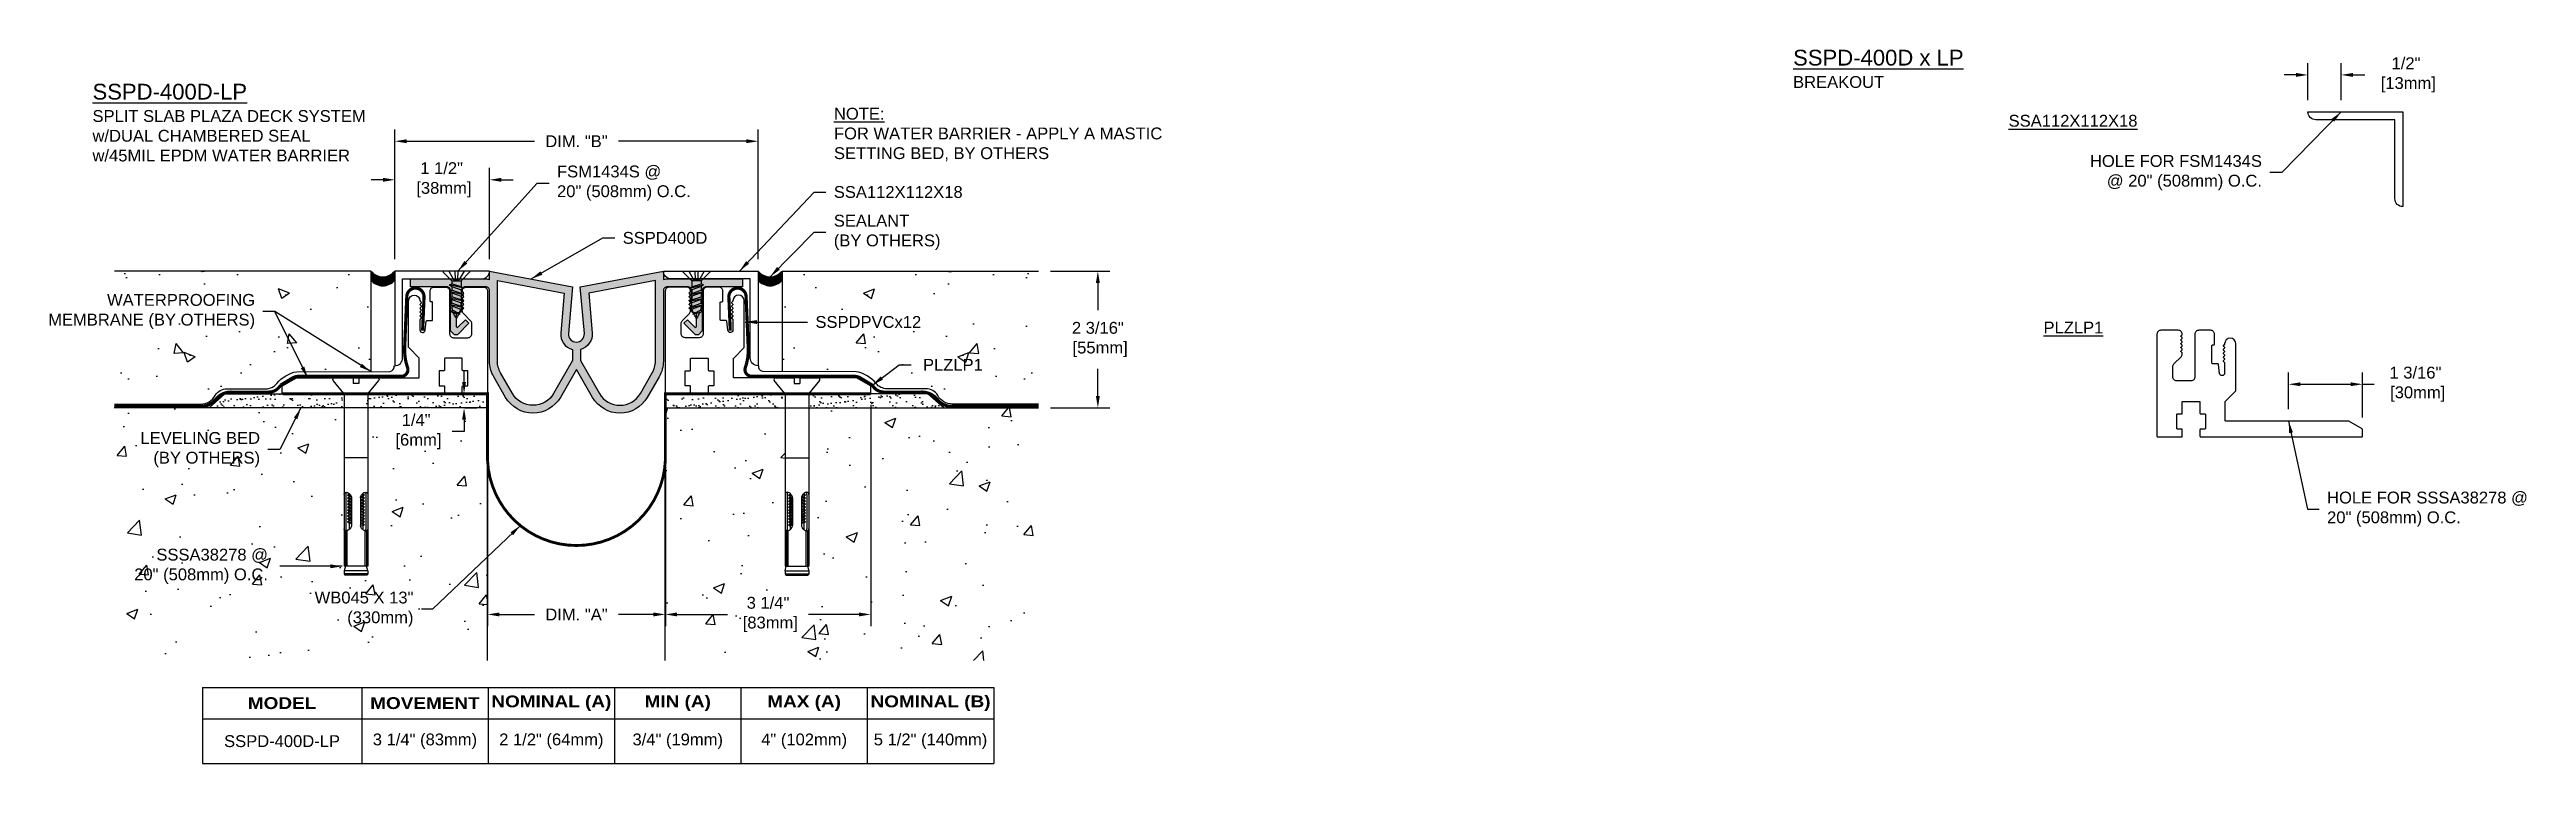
# Model space of a CAD drawing. Header units: inches. Extents: x 0.2 to 39.4, y 0 to 11.3.
import ezdxf

# ---------------------------------------------------------------- set-up
doc = ezdxf.new("R2010")
doc.units = ezdxf.units.IN
doc.header["$MEASUREMENT"] = 0
for name, color, linetype in [('Anchors', 4, 'Continuous'), ('Conditions', 1, 'Continuous'), ('Dimensions', 3, 'Continuous'), ('Fillers', 2, 'Continuous'), ('Metals', 7, 'Continuous'), ('Seal', 5, 'Continuous'), ('TABLE', 1, 'Continuous'), ('Text', 2, 'Continuous')]:
    doc.layers.add(name, color=color, linetype=linetype)
doc.styles.add('ARIAL', font='arial.ttf')
doc.styles.add('Arial Bold', font='')
doc.styles.get('Arial Bold').set_extended_font_data('Arial Black')
doc.dimstyles.new('Arial', dxfattribs={"dimtxt": 0.1875, "dimasz": 0.1875, "dimexe": 0.1875, "dimexo": 0.1875, "dimgap": 0.1875, "dimtad": 0, "dimtih": 1, "dimtoh": 1, "dimdec": 4, "dimzin": 0, "dimdsep": 46, "dimlunit": 4, "dimtxsty": 'ARIAL', "dimcen": 0.1875, "dimadec": 0, "dimazin": 0, "dimtfac": 1, "dimtdec": 4, "dimtofl": 0, "dimtmove": 0, "dimatfit": 3, "dimfxl": 0, "dimfrac": 2, "dimtolj": 1, "dimtzin": 0, "dimarcsym": 0})
pattern_1 = [(37.5, (-24.57916, 1.58888), (-0.00629934, 0.1926824), [0, -0.152, 0, -0.17, 0, -0.1625]), (7.5, (-24.57916, 1.58888), (0.1769777, 0.2822146), [0, -0.082, 0, -0.137, 0, -0.0525]), (327.5, (-24.70216, 1.58888), (0.3114142, 0.0005659), [0, -0.05, 0, -0.18, 0, -0.235]), (317.5, (-24.70216, 1.58888), (0.3006127, 0.0877676), [0, -0.025, 0, -0.118, 0, -0.135])]
pattern_2 = [(50, (-24.5792, 1.5889), (1.79315, -0.15688), [0.1875, -2.0625]), (355, (-24.5792, 1.5889), (-0.34688, 1.88048), [0.15, -1.65]), (100.4514, (-24.4297, 1.5758), (1.44627, 1.7236), [0.15935, -1.752855]), (46.184, (-24.5792, 2.0889), (2.6681, -0.4138), [0.28125, -3.09375]), (96.6356, (-24.3568, 2.0544), (2.33666, 2.4353), [0.23903, -2.62928]), (351.184, (-24.5792, 2.089), (2.33665, 2.4353), [0.225, -2.475]), (21, (-24.3292, 1.9639), (1.49227, -1.006547), [0.1875, -2.0625]), (326, (-24.3292, 1.9639), (0.60829, 1.812875), [0.15, -1.65]), (71.4514, (-24.2048, 1.88), (2.10056, 0.806326), [0.15935, -1.752855]), (37.5, (-24.57916, 1.5889), (0.0304, 0.832235), [0, -1.63, 0, -1.675, 0, -1.65625]), (7.5, (-24.5792, 1.5889), (0.657674, 0.98603), [0, -0.955, 0, -1.5925, 0, -0.63125]), (327.5, (-25.13666, 1.5889), (1.334556, -0.056387), [0, -0.625, 0, -1.95, 0, -2.5875]), (317.5, (-25.3867, 1.5889), (1.457965, 0.250262), [0, -0.8125, 0, -1.295, 0, -1.8375])]

# ---------------------------------------------------------------- blocks, each defined once
blk = doc.blocks.new('PLZLP1')
blk.add_lwpolyline([(1.247, 0.73, 0.198912), (1.25, 0.737), (1.25, 1.473, 1), (1.07, 1.473, -0.198912), (1.067, 1.466), (1.051, 1.45, 0.414214), (1.051, 1.436), (1.067, 1.42, -0.198912), (1.07, 1.413, -0.198912), (1.067, 1.406), (1.051, 1.39, 0.414214), (1.051, 1.376), (1.067, 1.36, -0.198912), (1.07, 1.353, -0.198912), (1.067, 1.346), (1.051, 1.33, 0.414214), (1.051, 1.316), (1.067, 1.3, -0.198912), (1.07, 1.293, -0.198912), (1.067, 1.286), (1.051, 1.27, 0.414214), (1.051, 1.256), (1.067, 1.24, -0.198912), (1.07, 1.233, -0.198912), (1.067, 1.226), (1.051, 1.21, 0.414214), (1.051, 1.196), (1.067, 1.18, -0.198912), (1.07, 1.173), (1.07, 1.01, -0.93609), (0.99, 1.005), (0.971, 1.149, 0.376062), (0.961, 1.158), (0.88, 1.158, -0.414214), (0.87, 1.168), (0.87, 1.448, -0.414214), (0.88, 1.458), (0.9, 1.458, 0.414214), (0.91, 1.468), (0.91, 1.626, 0.414214), (0.847, 1.688), (0.662, 1.688, 0.414214), (0.6, 1.626), (0.6, 0.951, -0.414214), (0.537, 0.888), (0.312, 0.888, -0.414214), (0.25, 0.951), (0.25, 1.112, -0.198912), (0.268, 1.156), (0.382, 1.27, 0.198912), (0.4, 1.314), (0.4, 1.326, 0.198912), (0.397, 1.333), (0.381, 1.348, -0.414214), (0.381, 1.363), (0.397, 1.378, 0.198912), (0.4, 1.386, 0.198912), (0.397, 1.393), (0.381, 1.408, -0.414214), (0.381, 1.423), (0.397, 1.438, 0.198912), (0.4, 1.446, 0.198912), (0.397, 1.453), (0.381, 1.468, -0.414214), (0.381, 1.483), (0.397, 1.498, 0.198912), (0.4, 1.506, 0.198912), (0.397, 1.513), (0.381, 1.528, -0.414214), (0.381, 1.543), (0.397, 1.558, 0.198912), (0.4, 1.566, 0.198912), (0.397, 1.573), (0.381, 1.588, -0.414214), (0.381, 1.603), (0.397, 1.618, 0.198912), (0.4, 1.626, 0.414214), (0.337, 1.688), (0.062, 1.688, 0.414214), (0, 1.626), (0, 0.01, 0.414214), (0.01, 0), (0.39, 0, 0.414214), (0.4, 0.01), (0.4, 0.115, 0.414214), (0.39, 0.125), (0.322, 0.125, -0.414214), (0.312, 0.135), (0.312, 0.355, -0.414214), (0.322, 0.365), (0.39, 0.365, 0.414214), (0.4, 0.375), (0.4, 0.553, -0.414214), (0.41, 0.563), (0.67, 0.563, -0.414214), (0.68, 0.553), (0.68, 0.375, 0.414214), (0.69, 0.365), (0.757, 0.365, -0.414214), (0.767, 0.355), (0.767, 0.135, -0.414214), (0.757, 0.125), (0.69, 0.125, 0.414214), (0.68, 0.115), (0.68, 0.01, 0.414214), (0.69, 0), (3.24, 0, 0.414214), (3.25, 0.01), (3.25, 0.119, 0.267949), (3.245, 0.128), (3.036, 0.249, 0.131652), (3.031, 0.25), (1.09, 0.25, -0.414214), (1.08, 0.26), (1.08, 0.558, -0.198912), (1.083, 0.565)], format="xyb", close=True)
blk = doc.blocks.new('SSSA38278')
for p, q in [((-0.341, 0), (-0.045, 0)), ((-0.045, 0), (-0.045, -0.09)), ((0.045, 0), (0.341, 0)), ((0.045, 0), (0.045, -0.09)), ((-0.191, -0.246), (-0.36, -0.039)), ((-0.187, -0.256), (-0.187, -2.982)), ((-0.045, -0.09), (0.045, -0.09)), ((0.188, -0.256), (0.188, -2.982)), ((0.191, -0.246), (0.36, -0.039)), ((-0.187, -1.262), (0.188, -1.262)), ((-0.157, -1.843), (-0.157, -2.387)), ((-0.135, -1.857), (-0.108, -1.84)), ((-0.135, -1.857), (-0.089, -1.849)), ((-0.135, -1.857), (-0.108, -1.873)), ((-0.135, -1.904), (-0.108, -1.887)), ((-0.135, -1.904), (-0.071, -1.893)), ((-0.135, -1.904), (-0.108, -1.92)), ((-0.135, -1.951), (-0.108, -1.934)), ((-0.135, -1.951), (-0.07, -1.94)), ((-0.135, -1.951), (-0.108, -1.967)), ((-0.108, -1.83), (-0.108, -1.84)), ((-0.108, -1.84), (-0.098, -1.838)), ((-0.078, -1.867), (-0.108, -1.873)), ((-0.108, -1.873), (-0.108, -1.887)), ((-0.108, -1.887), (-0.073, -1.88)), ((-0.07, -1.912), (-0.108, -1.92)), ((-0.108, -1.92), (-0.108, -1.934)), ((-0.108, -1.934), (-0.07, -1.926)), ((-0.07, -1.959), (-0.108, -1.967)), ((-0.07, -1.896), (-0.07, -2.334)), ((0.071, -1.895), (0.108, -1.887)), ((0.071, -1.896), (0.071, -2.334)), ((0.071, -1.915), (0.135, -1.904)), ((0.071, -1.915), (0.135, -1.904)), ((0.108, -1.92), (0.071, -1.928)), ((0.071, -1.942), (0.108, -1.934)), ((0.071, -1.962), (0.135, -1.951)), ((0.108, -1.873), (0.072, -1.881)), ((0.078, -1.867), (0.135, -1.857)), ((0.093, -1.844), (0.108, -1.84)), ((0.108, -1.83), (0.108, -1.84)), ((0.135, -1.857), (0.108, -1.84)), ((0.135, -1.857), (0.108, -1.873)), ((0.108, -1.873), (0.108, -1.887)), ((0.135, -1.904), (0.108, -1.887)), ((0.135, -1.904), (0.108, -1.92)), ((0.108, -1.92), (0.108, -1.934)), ((0.135, -1.951), (0.108, -1.934)), ((0.135, -1.951), (0.108, -1.967)), ((0.158, -1.843), (0.158, -2.387)), ((-0.135, -1.998), (-0.108, -1.981)), ((-0.135, -1.998), (-0.07, -1.986)), ((-0.135, -1.998), (-0.108, -2.014)), ((-0.135, -2.044), (-0.108, -2.028)), ((-0.135, -2.044), (-0.07, -2.033)), ((-0.135, -2.044), (-0.108, -2.061)), ((-0.135, -2.091), (-0.108, -2.075)), ((-0.135, -2.091), (-0.07, -2.08)), ((-0.135, -2.091), (-0.108, -2.108)), ((-0.135, -2.138), (-0.108, -2.122)), ((-0.135, -2.138), (-0.07, -2.127)), ((-0.135, -2.138), (-0.108, -2.155)), ((-0.135, -2.185), (-0.108, -2.169)), ((-0.135, -2.185), (-0.07, -2.174)), ((-0.135, -2.185), (-0.108, -2.202)), ((-0.135, -2.232), (-0.108, -2.215)), ((-0.135, -2.232), (-0.07, -2.221)), ((-0.135, -2.232), (-0.108, -2.248)), ((-0.135, -2.279), (-0.108, -2.262)), ((-0.135, -2.279), (-0.07, -2.268)), ((-0.135, -2.279), (-0.108, -2.295)), ((-0.135, -2.326), (-0.108, -2.309)), ((-0.135, -2.326), (-0.07, -2.315)), ((-0.135, -2.326), (-0.108, -2.342)), ((-0.108, -1.967), (-0.108, -1.981)), ((-0.108, -1.981), (-0.07, -1.973)), ((-0.07, -2.006), (-0.108, -2.014)), ((-0.108, -2.014), (-0.108, -2.028)), ((-0.108, -2.028), (-0.07, -2.02)), ((-0.07, -2.053), (-0.108, -2.061)), ((-0.108, -2.061), (-0.108, -2.075)), ((-0.108, -2.075), (-0.07, -2.067)), ((-0.07, -2.1), (-0.108, -2.108)), ((-0.108, -2.108), (-0.108, -2.122)), ((-0.108, -2.122), (-0.07, -2.114)), ((-0.07, -2.147), (-0.108, -2.155)), ((-0.108, -2.155), (-0.108, -2.169)), ((-0.108, -2.169), (-0.07, -2.16)), ((-0.07, -2.193), (-0.108, -2.202)), ((-0.108, -2.202), (-0.108, -2.215)), ((-0.108, -2.215), (-0.07, -2.207)), ((-0.07, -2.24), (-0.108, -2.248)), ((-0.108, -2.248), (-0.108, -2.262)), ((-0.108, -2.262), (-0.07, -2.254)), ((-0.07, -2.287), (-0.108, -2.295)), ((-0.108, -2.295), (-0.108, -2.309)), ((-0.108, -2.309), (-0.07, -2.301)), ((-0.07, -2.334), (-0.108, -2.342)), ((-0.108, -2.342), (-0.108, -2.401)), ((0.108, -1.967), (0.071, -1.975)), ((0.071, -1.989), (0.108, -1.981)), ((0.071, -2.009), (0.135, -1.998)), ((0.108, -2.014), (0.071, -2.022)), ((0.071, -2.036), (0.108, -2.028)), ((0.071, -2.056), (0.135, -2.044)), ((0.108, -2.061), (0.071, -2.069)), ((0.071, -2.083), (0.108, -2.075)), ((0.071, -2.103), (0.135, -2.091)), ((0.108, -2.108), (0.071, -2.116)), ((0.071, -2.13), (0.108, -2.122)), ((0.071, -2.149), (0.135, -2.138)), ((0.108, -2.155), (0.071, -2.163)), ((0.071, -2.177), (0.108, -2.169)), ((0.071, -2.196), (0.135, -2.185)), ((0.108, -2.202), (0.071, -2.21)), ((0.071, -2.224), (0.108, -2.215)), ((0.071, -2.243), (0.135, -2.232)), ((0.108, -2.248), (0.071, -2.257)), ((0.071, -2.27), (0.108, -2.262)), ((0.071, -2.29), (0.135, -2.279)), ((0.108, -2.295), (0.071, -2.303)), ((0.108, -1.967), (0.108, -1.981)), ((0.135, -1.998), (0.108, -1.981)), ((0.135, -1.998), (0.108, -2.014)), ((0.108, -2.014), (0.108, -2.028)), ((0.135, -2.044), (0.108, -2.028)), ((0.135, -2.044), (0.108, -2.061)), ((0.108, -2.061), (0.108, -2.075)), ((0.135, -2.091), (0.108, -2.075)), ((0.135, -2.091), (0.108, -2.108)), ((0.108, -2.108), (0.108, -2.122)), ((0.135, -2.138), (0.108, -2.122)), ((0.135, -2.138), (0.108, -2.155)), ((0.108, -2.155), (0.108, -2.169)), ((0.135, -2.185), (0.108, -2.169)), ((0.135, -2.185), (0.108, -2.202)), ((0.108, -2.202), (0.108, -2.215)), ((0.135, -2.232), (0.108, -2.215)), ((0.135, -2.232), (0.108, -2.248)), ((0.108, -2.248), (0.108, -2.262)), ((0.135, -2.279), (0.108, -2.262)), ((0.135, -2.279), (0.108, -2.295)), ((0.108, -2.295), (0.108, -2.401)), ((-0.166, -2.42), (-0.166, -2.982)), ((-0.143, -2.42), (-0.143, -2.982)), ((0.143, -2.42), (0.143, -2.982)), ((0.166, -2.42), (0.166, -2.982)), ((-0.187, -3.053), (-0.168, -2.982)), ((-0.187, -2.982), (0.188, -2.982)), ((-0.187, -3.053), (0.188, -3.053)), ((-0.187, -3.053), (-0.187, -3.099)), ((-0.187, -3.099), (0.188, -3.099)), ((-0.187, -3.099), (-0.174, -3.123)), ((-0.174, -3.123), (0.174, -3.123)), ((0.168, -2.982), (0.188, -3.053)), ((0.188, -3.099), (0.174, -3.123)), ((0.188, -3.053), (0.188, -3.099))]:
    blk.add_line(p, q)
for centre, radius, start, end in [((-0.341, -0.024), 0.0239, 90, 219.032), ((-0.202, -0.256), 0.015, 0, 39.1666), ((0.203, -0.256), 0.015, 140.8334, 180), ((0.341, -0.024), 0.0239, 320.968, 90), ((-0.159, -1.839), 0.0276, 135, 168.9394), ((-0.135, -1.843), 0.0524, 168.9394, 180), ((-0.159, -1.839), 0.0276, 101.0606, 135), ((-0.155, -1.863), 0.0524, 76.6123, 101.0606), ((-0.129, -1.839), 0.0276, 135, 168.9394), ((-0.105, -1.843), 0.0524, 168.9394, 180), ((-0.129, -1.839), 0.0276, 110.9085, 135), ((-0.161, -1.888), 0.0783, 59.3028, 76.6123), ((-0.179, -1.919), 0.114, 45, 59.3028), ((-0.179, -1.919), 0.114, 30.6972, 45), ((-0.148, -1.901), 0.0783, 13.3877, 30.6972), ((-0.123, -1.895), 0.0524, 358.2993, 13.3877), ((0.123, -1.895), 0.0524, 166.6123, 181.7007), ((0.148, -1.901), 0.0783, 149.3028, 166.6123), ((0.179, -1.919), 0.114, 135, 149.3028), ((0.179, -1.919), 0.114, 120.6972, 135), ((0.161, -1.888), 0.0783, 103.3877, 120.6972), ((0.129, -1.839), 0.0276, 45, 69.0915), ((0.155, -1.863), 0.0524, 78.9394, 103.3877), ((0.129, -1.839), 0.0276, 11.0606, 45), ((0.105, -1.843), 0.0524, 360, 11.0606), ((0.159, -1.839), 0.0276, 45, 78.9394), ((0.159, -1.839), 0.0276, 11.0606, 45), ((0.135, -1.843), 0.0524, 0, 11.0606), ((-0.148, -2.329), 0.0783, 329.3028, 346.6123), ((-0.123, -2.335), 0.0524, 346.6123, 1.7007), ((0.123, -2.335), 0.0524, 178.2993, 193.3877), ((0.148, -2.329), 0.0783, 193.3877, 210.6972), ((-0.135, -2.387), 0.0524, 180, 191.0606), ((-0.159, -2.392), 0.0276, 191.0606, 225), ((-0.159, -2.392), 0.0276, 225, 258.9394), ((-0.155, -2.367), 0.0524, 258.9394, 283.3877), ((-0.105, -2.387), 0.0524, 180, 191.0606), ((-0.129, -2.392), 0.0276, 191.0606, 225), ((-0.129, -2.392), 0.0276, 225, 249.0915), ((-0.161, -2.342), 0.0783, 283.3877, 300.6972), ((-0.179, -2.311), 0.114, 300.6972, 315), ((-0.179, -2.311), 0.114, 315, 329.3028), ((0.179, -2.311), 0.114, 210.6972, 225), ((0.179, -2.311), 0.114, 225, 239.3028), ((0.161, -2.342), 0.0783, 239.3028, 256.6123), ((0.129, -2.392), 0.0276, 290.9085, 315), ((0.155, -2.367), 0.0524, 256.6123, 281.0606), ((0.129, -2.392), 0.0276, 315, 348.9394), ((0.105, -2.387), 0.0524, 348.9394, 0), ((0.159, -2.392), 0.0276, 281.0606, 315), ((0.159, -2.392), 0.0276, 315, 348.9394), ((0.135, -2.387), 0.0524, 348.9394, 360)]:
    blk.add_arc(centre, radius, start, end)
blk = doc.blocks.new('SSPD400D')
h = blk.add_hatch(color=256)
h.paths.add_polyline_path([(0.125, 0.136), (0.06, 0.875), (1.375, 1.125), (1.375, 0.989, -0.085164), (1.437, 1), (2.625, 1), (2.625, 0.875), (2.054, 0.875, 0.414214), (1.991, 0.813), (1.991, 0.177), (1.929, 0.115), (1.884, 0.115), (1.701, 0.298), (1.758, 0.354), (1.875, 0.237, 0.668179), (1.901, 0.248), (1.901, 0.426, 0.421261), (1.861, 0.465, -0.421261), (1.821, 0.504), (1.821, 0.813, 0.414214), (1.759, 0.875), (1.437, 0.875, 0.414214), (1.375, 0.813), (1.375, -0.3, -0.131652), (1.308, -0.55), (1.121, -0.875, -0.577538), (0.254, -0.875), (0, -0.434), (-0.254, -0.875, -0.577538), (-1.121, -0.875), (-1.308, -0.55, -0.131652), (-1.375, -0.3), (-1.375, 0.813, 0.414214), (-1.438, 0.875), (-1.759, 0.875, 0.414214), (-1.821, 0.813), (-1.821, 0.504, -0.421261), (-1.861, 0.465, 0.421261), (-1.901, 0.426), (-1.901, 0.248, 0.668179), (-1.875, 0.237), (-1.758, 0.354), (-1.701, 0.298), (-1.884, 0.115), (-1.929, 0.115), (-1.991, 0.177), (-1.991, 0.813, 0.414214), (-2.054, 0.875), (-2.625, 0.875), (-2.625, 1), (-1.438, 1, -0.085164), (-1.375, 0.989), (-1.375, 1.125), (-0.06, 0.875), (-0.125, 0.136, 0.439955), (0, 0, 0.439955)])
h.paths.add_polyline_path([(-0.249, 0.147, 0.366501), (-0.063, -0.117), (-0.063, -0.292), (-0.363, -0.813, -0.57735), (-1.012, -0.813), (-1.2, -0.488, -0.131653), (-1.25, -0.3), (-1.25, 0.974), (-0.194, 0.773)], flags=16)
h.paths.add_polyline_path([(0.194, 0.773), (1.25, 0.974), (1.25, -0.3, -0.131653), (1.2, -0.488), (1.012, -0.813, -0.57735), (0.363, -0.813), (0.062, -0.292), (0.062, -0.117, 0.366501), (0.249, 0.147)], flags=16)
for points in [[(1.437, 1), (2.625, 1), (2.625, 0.875), (2.054, 0.875, 0.414214), (1.991, 0.813), (1.991, 0.177), (1.929, 0.115), (1.884, 0.115), (1.701, 0.298), (1.758, 0.354), (1.875, 0.237, 0.668179), (1.901, 0.248), (1.901, 0.426, 0.421261), (1.861, 0.465, -0.421261), (1.821, 0.504), (1.821, 0.813, 0.414214), (1.759, 0.875), (1.437, 0.875, 0.414214), (1.375, 0.813), (1.375, -0.3, -0.131652), (1.308, -0.55), (1.121, -0.875, -0.577538), (0.254, -0.875), (0, -0.434), (-0.254, -0.875, -0.577538), (-1.121, -0.875), (-1.308, -0.55, -0.131652), (-1.375, -0.3), (-1.375, 0.813, 0.414214), (-1.438, 0.875), (-1.759, 0.875, 0.414214), (-1.821, 0.813), (-1.821, 0.504, -0.421261), (-1.861, 0.465, 0.421261), (-1.901, 0.426), (-1.901, 0.248, 0.668179), (-1.875, 0.237), (-1.758, 0.354), (-1.701, 0.298), (-1.884, 0.115), (-1.929, 0.115), (-1.991, 0.177), (-1.991, 0.813, 0.414214), (-2.054, 0.875), (-2.625, 0.875), (-2.625, 1), (-1.438, 1, -0.085164), (-1.375, 0.989), (-1.375, 1.125), (-0.06, 0.875), (-0.125, 0.136, 0.439955), (0, 0, 0.439955), (0.125, 0.136), (0.06, 0.875), (1.375, 1.125), (1.375, 0.989, -0.085164)], [(-1.012, -0.813), (-1.2, -0.488, -0.131653), (-1.25, -0.3), (-1.25, 0.974), (-0.194, 0.773), (-0.249, 0.147, 0.366501), (-0.063, -0.117), (-0.063, -0.292), (-0.363, -0.813, -0.57735)], [(1.25, 0.974), (0.194, 0.773), (0.249, 0.147, -0.366501), (0.062, -0.117), (0.062, -0.292), (0.363, -0.813, 0.57735), (1.012, -0.813), (1.2, -0.488, 0.131653), (1.25, -0.3)]]:
    blk.add_lwpolyline(points, format="xyb", close=True)
blk = doc.blocks.new('*D6')
at = {"layer": 'Defpoints', "color": 0}
for p in [(13.203, 5.865), (9.953, 3.807), (9.953, 2.36)]:
    blk.add_point(p, dxfattribs=at)
at = {"layer": 'Dimensions', "color": 0, "lineweight": -2}
for p, q in [((13.203, 5.677), (13.203, 2.173)), ((9.953, 3.62), (9.953, 2.173)), ((10.14, 2.36), (10.935, 2.36)), ((13.015, 2.36), (12.221, 2.36))]:
    blk.add_line(p, q, dxfattribs=at)
at = {"layer": 'Dimensions', "color": 0}
for points in [[(10.14, 2.391), (10.14, 2.329), (9.953, 2.36)], [(13.015, 2.391), (13.015, 2.329), (13.203, 2.36)]]:
    blk.add_solid(points, dxfattribs=at)
at = {"layer": 'Dimensions', "color": 0, "insert": (11.578, 2.36), "char_height": 0.1875, "attachment_point": 5, "style": 'ARIAL'}
blk.add_mtext('\\A1;3 1/4"\\P [83mm]', dxfattribs=at)
blk = doc.blocks.new('*D7')
at = {"layer": 'Defpoints', "color": 0}
for p in [(15.858, 7.798), (16.797, 7.798), (15.859, 5.63)]:
    blk.add_point(p, dxfattribs=at)
at = {"layer": 'Dimensions', "color": 0, "lineweight": -2}
for p, q in [((16.045, 7.798), (16.984, 7.798)), ((16.797, 7.61), (16.797, 7.179)), ((16.797, 5.817), (16.797, 6.248)), ((16.047, 5.63), (16.984, 5.63))]:
    blk.add_line(p, q, dxfattribs=at)
at = {"layer": 'Dimensions', "color": 0}
for points in [[(16.766, 7.61), (16.828, 7.61), (16.797, 7.798)], [(16.766, 5.817), (16.828, 5.817), (16.797, 5.63)]]:
    blk.add_solid(points, dxfattribs=at)
at = {"layer": 'Dimensions', "color": 0, "insert": (16.797, 6.714), "char_height": 0.1875, "attachment_point": 5, "style": 'ARIAL'}
blk.add_mtext('\\A1;2 3/16"\\P [55mm]', dxfattribs=at)
blk = doc.blocks.new('*D8')
at = {"layer": 'Defpoints', "color": 0}
for p in [(5.672, 9.242), (5.672, 7.798), (7.172, 7.798)]:
    blk.add_point(p, dxfattribs=at)
at = {"layer": 'Dimensions', "color": 0, "lineweight": -2}
for p, q in [((5.672, 7.985), (5.672, 9.43)), ((7.172, 7.985), (7.172, 9.43)), ((5.484, 9.242), (5.297, 9.242)), ((7.359, 9.242), (7.547, 9.242))]:
    blk.add_line(p, q, dxfattribs=at)
at = {"layer": 'Dimensions', "color": 0}
for points in [[(5.484, 9.274), (5.484, 9.211), (5.672, 9.242)], [(7.359, 9.274), (7.359, 9.211), (7.172, 9.242)]]:
    blk.add_solid(points, dxfattribs=at)
at = {"layer": 'Dimensions', "color": 0, "insert": (6.413, 9.242), "char_height": 0.1875, "attachment_point": 5, "style": 'ARIAL'}
blk.add_mtext('\\A1;1 1/2"\\P [38mm]', dxfattribs=at)
blk = doc.blocks.new('*D9')
at = {"layer": 'Defpoints', "color": 0}
for p in [(11.422, 9.853), (5.672, 7.798), (11.422, 7.798)]:
    blk.add_point(p, dxfattribs=at)
at = {"layer": 'Dimensions', "color": 0, "lineweight": -2}
for p, q in [((5.672, 7.985), (5.672, 10.041)), ((5.859, 9.853), (7.882, 9.853)), ((11.234, 9.853), (9.211, 9.853)), ((11.422, 7.985), (11.422, 10.041))]:
    blk.add_line(p, q, dxfattribs=at)
at = {"layer": 'Dimensions', "color": 0}
for points in [[(5.859, 9.884), (5.859, 9.822), (5.672, 9.853)], [(11.234, 9.884), (11.234, 9.822), (11.422, 9.853)]]:
    blk.add_solid(points, dxfattribs=at)
at = {"layer": 'Dimensions', "color": 0, "insert": (8.547, 9.853), "char_height": 0.1875, "attachment_point": 5, "style": 'ARIAL'}
blk.add_mtext('\\A1;DIM. "B"', dxfattribs=at)
blk = doc.blocks.new('*D10')
at = {"layer": 'Defpoints', "color": 0}
for p in [(6.6, 5.63), (6.768, 5.63), (7.13, 5.855)]:
    blk.add_point(p, dxfattribs=at)
at = {"layer": 'Dimensions', "color": 0, "lineweight": -2}
for p, q in [((6.768, 6.042), (6.768, 6.23)), ((6.943, 5.855), (6.581, 5.855)), ((6.788, 5.63), (6.956, 5.63)), ((6.768, 5.255), (6.581, 5.255)), ((6.768, 5.442), (6.768, 5.255))]:
    blk.add_line(p, q, dxfattribs=at)
at = {"layer": 'Dimensions', "color": 0}
for points in [[(6.737, 6.042), (6.799, 6.042), (6.768, 5.855)], [(6.737, 5.442), (6.799, 5.442), (6.768, 5.63)]]:
    blk.add_solid(points, dxfattribs=at)
at = {"layer": 'Dimensions', "color": 0, "insert": (6.01, 5.255), "char_height": 0.1875, "attachment_point": 5, "style": 'ARIAL'}
blk.add_mtext('\\A1;1/4"\\P [6mm]', dxfattribs=at)
blk = doc.blocks.new('*D11')
at = {"layer": 'Defpoints', "color": 0}
for p in [(7.14, 5.63), (9.953, 5.63), (7.14, 2.36)]:
    blk.add_point(p, dxfattribs=at)
at = {"layer": 'Dimensions', "color": 0, "lineweight": -2}
for p, q in [((7.14, 5.442), (7.14, 2.173)), ((9.953, 5.442), (9.953, 2.173)), ((7.328, 2.36), (7.882, 2.36)), ((9.765, 2.36), (9.211, 2.36))]:
    blk.add_line(p, q, dxfattribs=at)
at = {"layer": 'Dimensions', "color": 0}
for points in [[(7.328, 2.391), (7.328, 2.329), (7.14, 2.36)], [(9.765, 2.391), (9.765, 2.329), (9.953, 2.36)]]:
    blk.add_solid(points, dxfattribs=at)
at = {"layer": 'Dimensions', "color": 0, "insert": (8.547, 2.36), "char_height": 0.1875, "attachment_point": 5, "style": 'ARIAL'}
blk.add_mtext('\\A1;DIM. "A"', dxfattribs=at)
blk = doc.blocks.new('*T12')
at = {"layer": 'TABLE', "color": 0, "linetype": 'ByBlock', "lineweight": -2}
for p, q in [((0, 0), (12.522, 0)), ((0, 0), (0, -1.205)), ((2.522, 0), (2.522, -1.205)), ((4.522, 0), (4.522, -1.205)), ((6.522, 0), (6.522, -1.205)), ((8.522, 0), (8.522, -1.205)), ((10.522, 0), (10.522, -1.205)), ((12.522, 0), (12.522, -1.205)), ((0, -0.5), (12.522, -0.5)), ((0, -1.205), (12.522, -1.205))]:
    blk.add_line(p, q, dxfattribs=at)
at = {"layer": 'TABLE', "color": 2, "char_height": 0.1875, "attachment_point": 5}
for s, insert, width, style in [('{\\fArial Black|b0|i0|c0|p34;MODEL}', (1.261, -0.25), 2.40224, 'Arial Bold'), ('{\\fArial Black|b0|i0|c0|p34;MOVEMENT}', (3.522, -0.25), 1.88, 'Arial Bold'), ('{\\fArial Black|b0|i0|c0|p34;NOMINAL (A)}', (5.522, -0.25), 1.88, 'Arial Bold'), ('{\\fArial Black|b0|i0|c0|p34;MIN (A)}', (7.522, -0.25), 1.88, 'Arial Bold'), ('{\\fArial Black|b0|i0|c0|p34;MAX (A)}', (9.522, -0.25), 1.88, 'Arial Bold'), ('NOMINAL (B)', (11.522, -0.25), 1.88, 'Arial Bold'), ('SSPD-400D-LP', (1.261, -0.852), 2.40224, 'ARIAL'), ('3 1/4" (83mm)', (3.522, -0.852), 1.88, 'ARIAL'), ('2 1/2" (64mm)', (5.522, -0.852), 1.88, 'ARIAL'), ('3/4" (19mm)', (7.522, -0.852), 1.88, 'ARIAL'), ('4" (102mm)', (9.522, -0.852), 1.88, 'ARIAL'), ('5 1/2" (140mm)', (11.522, -0.852), 1.88, 'ARIAL')]:
    blk.add_mtext(s, dxfattribs=dict(at, insert=insert, width=width, style=style))
blk = doc.blocks.new('SSA112X112X18')
blk.add_lwpolyline([(0, 0), (-1.5, 0), (-1.5, -1.5, 0.414214), (-1.375, -1.375), (-1.375, -0.125), (-0.125, -0.125, 0.414214)], format="xyb", close=True)
blk = doc.blocks.new('FSM1434S')
for p, q in [((0.202, 0), (-0.202, 0)), ((-0.122, 0), (-0.046, -0.132)), ((-0.024, 0), (-0.019, -0.132)), ((0.024, 0), (0.019, -0.132)), ((0.122, 0), (0.046, -0.132)), ((-0.209, -0.016), (-0.075, -0.154)), ((-0.112, -0.221), (-0.075, -0.2)), ((0.113, -0.273), (-0.112, -0.221)), ((-0.112, -0.221), (-0.075, -0.243)), ((-0.112, -0.325), (-0.075, -0.303)), ((0.113, -0.376), (-0.112, -0.325)), ((-0.112, -0.325), (-0.075, -0.346)), ((-0.075, -0.154), (0.075, -0.154)), ((-0.075, -0.154), (-0.075, -0.2)), ((0.075, -0.251), (-0.075, -0.2)), ((-0.075, -0.243), (-0.075, -0.246)), ((-0.075, -0.243), (-0.075, -0.303)), ((-0.075, -0.243), (0.075, -0.295)), ((0.075, -0.354), (-0.075, -0.303)), ((-0.075, -0.346), (0.075, -0.398)), ((-0.075, -0.346), (-0.075, -0.406)), ((-0.046, -0.132), (0.046, -0.132)), ((0.209, -0.016), (0.075, -0.154)), ((0.075, -0.154), (0.075, -0.251)), ((0.113, -0.273), (0.075, -0.251)), ((0.113, -0.273), (0.075, -0.295)), ((0.075, -0.295), (0.075, -0.298)), ((0.075, -0.295), (0.075, -0.354)), ((0.113, -0.376), (0.075, -0.354)), ((0.113, -0.376), (0.075, -0.398)), ((-0.112, -0.428), (-0.075, -0.406)), ((0.113, -0.479), (-0.112, -0.428)), ((-0.112, -0.428), (-0.075, -0.449)), ((-0.112, -0.531), (-0.075, -0.509)), ((0.105, -0.581), (-0.112, -0.531)), ((-0.112, -0.531), (-0.075, -0.553)), ((-0.089, -0.64), (-0.063, -0.619)), ((0.058, -0.681), (-0.089, -0.64)), ((-0.089, -0.64), (-0.051, -0.661)), ((0.075, -0.458), (-0.075, -0.406)), ((-0.075, -0.509), (-0.075, -0.449)), ((-0.075, -0.449), (0.075, -0.501)), ((0.073, -0.56), (-0.075, -0.509)), ((-0.075, -0.553), (0.067, -0.602)), ((0.058, -0.681), (-0.063, -0.619)), ((-0.051, -0.661), (0.058, -0.681)), ((0.105, -0.581), (0.067, -0.602)), ((0.105, -0.581), (0.073, -0.56)), ((0.075, -0.398), (0.075, -0.458)), ((0.113, -0.479), (0.075, -0.458)), ((0.113, -0.479), (0.075, -0.501)), ((0.075, -0.524), (0.075, -0.501))]:
    blk.add_line(p, q)
for centre, radius, start, end in [((-0.202, -0.01), 0.0096, 90, 224.3206), ((0.202, -0.01), 0.0096, 315.6794, 90), ((0.298, -0.526), 0.373, 184.1974, 194.4309), ((0.298, -0.526), 0.373, 201.2487, 216.9667), ((-0.298, -0.526), 0.373, 323.0333, 335.8104), ((-0.298, -0.526), 0.373, 336.5004, 348.2654), ((-0.298, -0.526), 0.373, 354.6624, 0.1882)]:
    blk.add_arc(centre, radius, start, end)
blk = doc.blocks.new('Sealant')
blk.add_hatch(color=253).paths.add_polyline_path([(0, -0.143), (0, 0, -0.481905), (-0.378, 0), (-0.378, -0.143, 0.481905)])
for centre in [(-0.189, 0.151), (-0.189, 0.008)]:
    blk.add_arc(centre, 0.242, 218.5407, 321.4593)
blk = doc.blocks.new('*D18')
at = {"layer": 'Defpoints', "color": 0}
for p in [(35.639, 6.005), (35.639, 5.421), (36.806, 5.29)]:
    blk.add_point(p, dxfattribs=at)
at = {"layer": 'Dimensions', "color": 0, "lineweight": -2}
for p, q in [((35.639, 5.609), (35.639, 6.192)), ((35.826, 6.005), (36.618, 6.005)), ((36.806, 5.478), (36.806, 6.192)), ((36.806, 6.005), (36.993, 6.005))]:
    blk.add_line(p, q, dxfattribs=at)
at = {"layer": 'Dimensions', "color": 0}
for points in [[(35.826, 6.036), (35.826, 5.974), (35.639, 6.005)], [(36.618, 6.036), (36.618, 5.974), (36.806, 6.005)]]:
    blk.add_solid(points, dxfattribs=at)
at = {"layer": 'Dimensions', "color": 0, "insert": (37.645, 6.005), "char_height": 0.1875, "attachment_point": 5, "style": 'ARIAL'}
blk.add_mtext('\\A1;1 3/16"\\P [30mm]', dxfattribs=at)
blk = doc.blocks.new('*D19')
at = {"layer": 'Defpoints', "color": 0}
for p in [(36.469, 10.903), (35.945, 10.317), (36.469, 10.317)]:
    blk.add_point(p, dxfattribs=at)
at = {"layer": 'Dimensions', "color": 0, "lineweight": -2}
for p, q in [((35.945, 10.505), (35.945, 11.091)), ((36.469, 10.505), (36.469, 11.091)), ((35.757, 10.903), (35.57, 10.903)), ((36.656, 10.903), (36.844, 10.903))]:
    blk.add_line(p, q, dxfattribs=at)
at = {"layer": 'Dimensions', "color": 0}
for points in [[(35.757, 10.934), (35.757, 10.872), (35.945, 10.903)], [(36.656, 10.934), (36.656, 10.872), (36.469, 10.903)]]:
    blk.add_solid(points, dxfattribs=at)
at = {"layer": 'Dimensions', "color": 0, "insert": (37.496, 10.903), "char_height": 0.1875, "attachment_point": 5, "style": 'ARIAL'}
blk.add_mtext('\\A1;1/2"\\P [13mm]', dxfattribs=at)

msp = doc.modelspace()

# ---------------------------------------------------------------- hatches: boundary and pattern name
at = {"layer": 'Conditions'}
h = msp.add_hatch(dxfattribs=at)
h.set_pattern_fill('AR-CONC', color=256, scale=0.25, style=0)
h.set_pattern_definition([(130, (75.5605, 1.8096), (-1.79315, -0.15688), [0.1875, -2.0625]), (185, (75.5605, 1.8096), (0.34688, 1.88048), [0.15, -1.65]), (79.5486, (75.411, 1.7965), (-1.446273, 1.7236), [0.15935, -1.752855]), (133.8158, (75.5605, 2.3096), (-2.6681, -0.4138), [0.28125, -3.09375]), (83.3644, (75.338, 2.2751), (-2.33666, 2.435295), [0.23903, -2.62928]), (188.816, (75.5605, 2.3096), (-2.33665, 2.4353), [0.225, -2.475]), (159, (75.3105, 2.1846), (-1.492268, -1.006547), [0.1875, -2.0625]), (214, (75.3105, 2.1846), (-0.60829, 1.812875), [0.15, -1.65]), (108.5486, (75.1861, 2.1007), (-2.100557, 0.806326), [0.15935, -1.752855]), (142.5, (75.56046, 1.8096), (-0.0303996, 0.8322346), [0, -1.63, 0, -1.675, 0, -1.65625]), (172.5, (75.5605, 1.8096), (-0.657674, 0.986029), [0, -0.955, 0, -1.5925, 0, -0.63125]), (212.5, (76.11796, 1.8096), (-1.334556, -0.056387), [0, -0.625, 0, -1.95, 0, -2.5875]), (222.5, (76.368, 1.8096), (-1.457965, 0.250262), [0, -0.8125, 0, -1.295, 0, -1.8375])])
h.paths.add_polyline_path([(1.23511, 7.79766), (5.29315, 7.79766), (5.29315, 6.20455), (4.12162, 6.20402, 0.18325064), (3.80658, 6.01776, -0.22793311), (3.63161, 5.93362), (3.01809, 5.93362, 0.28037285), (2.82982, 5.82734, -0.2715506), (2.59947, 5.69228), (1.23511, 5.69228)])
h = msp.add_hatch(dxfattribs=at)
h.set_pattern_fill('AR-CONC', color=256, scale=0.25, style=0)
h.set_pattern_definition([(50, (-58.4674, 1.8096), (1.79315, -0.15688), [0.1875, -2.0625]), (355, (-58.4674, 1.8096), (-0.34688, 1.88048), [0.15, -1.65]), (100.4514, (-58.318, 1.7965), (1.446273, 1.7236), [0.15935, -1.752855]), (46.1842, (-58.4674, 2.3096), (2.6681, -0.4138), [0.28125, -3.09375]), (96.6356, (-58.245, 2.2751), (2.33666, 2.435295), [0.23903, -2.62928]), (351.184, (-58.4674, 2.3096), (2.33665, 2.4353), [0.225, -2.475]), (21, (-58.2174, 2.1846), (1.492268, -1.006547), [0.1875, -2.0625]), (326, (-58.2174, 2.1846), (0.60829, 1.812875), [0.15, -1.65]), (71.4514, (-58.093, 2.1007), (2.100557, 0.806326), [0.15935, -1.752855]), (37.5, (-58.4674, 1.8096), (0.0303996, 0.8322346), [0, -1.63, 0, -1.675, 0, -1.65625]), (7.5, (-58.4674, 1.8096), (0.657674, 0.986029), [0, -0.955, 0, -1.5925, 0, -0.63125]), (327.5, (-59.0249, 1.8096), (1.334556, -0.056387), [0, -0.625, 0, -1.95, 0, -2.5875]), (317.5, (-59.2749, 1.8096), (1.457965, 0.250262), [0, -0.8125, 0, -1.295, 0, -1.8375])])
h.paths.add_polyline_path([(15.85797, 7.79766), (11.79993, 7.79766), (11.79993, 6.20455), (12.97146, 6.20402, -0.18325064), (13.2865, 6.01776, 0.22793311), (13.46147, 5.93362), (14.07499, 5.93362, -0.28037285), (14.26326, 5.82734, 0.2715506), (14.49361, 5.69228), (15.85797, 5.69228)])
h = msp.add_hatch(dxfattribs=at)
h.set_pattern_fill('AR-CONC', color=256, scale=0.25, style=0)
h.set_pattern_definition(pattern_2)
h.paths.add_polyline_path([(7.14029, 1.62953), (7.14029, 5.62953), (5.21536, 5.62953), (5.21536, 3.12252), (5.19604, 3.12252), (5.21536, 3.05164), (5.21536, 3.00514), (5.20193, 2.98189), (4.85378, 2.98189), (4.84036, 3.00514), (4.84036, 3.05164), (4.85967, 3.12252), (4.84036, 3.12252), (4.84036, 5.62953), (1.23404, 5.62953), (1.23404, 1.62953)])
h.paths.add_polyline_path([(5.67369, 5.59106), (6.34685, 5.59106), (6.34685, 5.08207), (5.67369, 5.08207)], flags=24)
h.paths.add_polyline_path([(2.17887, 4.94573), (3.70883, 4.94573), (3.70883, 4.43234), (2.17887, 4.43234)], flags=24)
h = msp.add_hatch(dxfattribs=at)
h.set_pattern_fill('AR-SAND', color=256, scale=0.1, style=0)
h.set_pattern_definition(pattern_1)
h.paths.add_polyline_path([(4.84036, 5.62953), (4.84036, 5.84889, 0.09676873), (4.83925, 5.85453), (3.90029, 5.85453), (2.98404, 5.85453), (2.73404, 5.62953)])
h = msp.add_hatch(dxfattribs=at)
h.set_pattern_fill('AR-SAND', color=256, scale=0.1, style=0)
h.set_pattern_definition(pattern_1)
h.paths.add_polyline_path([(7.14029, 5.62953), (7.14029, 5.85453), (5.21646, 5.85453, 0.09676873), (5.21536, 5.84889), (5.21536, 5.62953)])
h = msp.add_hatch(dxfattribs=at)
h.set_pattern_fill('AR-SAND', color=256, scale=0.1, style=0)
h.set_pattern_definition(pattern_1)
h.paths.add_polyline_path([(11.84788, 5.62953), (11.84788, 5.84889, 0.09676873), (11.84678, 5.85453), (9.95279, 5.85453), (9.95279, 5.62953)])
h = msp.add_hatch(dxfattribs=at)
h.set_pattern_fill('AR-CONC', color=256, scale=0.25, style=0)
h.set_pattern_definition(pattern_2)
h.paths.add_polyline_path([(12.22288, 5.62953), (12.22288, 3.12252), (12.20357, 3.12252), (12.22288, 3.05164), (12.22288, 3.00514), (12.20945, 2.98189), (11.8613, 2.98189), (11.84788, 3.00514), (11.84788, 3.05164), (11.86719, 3.12252), (11.84788, 3.12252), (11.84788, 5.62953), (9.95279, 5.62953), (9.95279, 1.62953), (15.85904, 1.62953), (15.85904, 5.62953)])
h.paths.add_polyline_path([(11.18415, 2.6147), (11.97143, 2.6147), (11.97143, 2.10571), (11.18415, 2.10571)], flags=24)
h = msp.add_hatch(dxfattribs=at)
h.set_pattern_fill('AR-SAND', color=256, scale=0.1, style=0)
h.set_pattern_definition(pattern_1)
h.paths.add_polyline_path([(14.35904, 5.62953), (14.10904, 5.85453), (12.22398, 5.85453, 0.09676873), (12.22288, 5.84889), (12.22288, 5.62953)])

# ---------------------------------------------------------------- linework, layer by layer
for p, q in [((5.29315, 7.79766), (1.23511, 7.79766)), ((5.29315, 7.79766), (5.29315, 6.20455)), ((11.79993, 7.79766), (15.85797, 7.79766)), ((11.79993, 7.79766), (11.79993, 6.20455))]:
    msp.add_line(p, q, dxfattribs=at)
for points in [[(1.23511, 5.69228), (2.59947, 5.69228, 0.2715506), (2.82982, 5.82734, -0.28037285), (3.01809, 5.93362), (3.63161, 5.93362, 0.22793311), (3.80658, 6.01776, -0.18325064), (4.12162, 6.20402), (5.5982, 6.20469, 0.37837537), (5.66318, 6.29766, 1.39892814)], [(15.85797, 5.69228), (14.49361, 5.69228, -0.2715506), (14.26326, 5.82734, 0.28037285), (14.07499, 5.93362), (13.46147, 5.93362, -0.22793311), (13.2865, 6.01776, 0.18325064), (12.97146, 6.20402), (11.49488, 6.20469, -0.37837537), (11.4299, 6.29766, -1.39892814)]]:
    msp.add_lwpolyline(points, format="xyb", dxfattribs=at)
for points in [[(7.14029, 1.62953), (7.14029, 5.62953), (1.23404, 5.62953)], [(9.95279, 1.62953), (9.95279, 5.62953), (15.85904, 5.62953)]]:
    msp.add_lwpolyline(points, dxfattribs=at)
for points in [[(7.14029, 5.62953), (2.73404, 5.62953), (2.98404, 5.85453), (7.14029, 5.85453)], [(9.95279, 5.62953), (14.35904, 5.62953), (14.10904, 5.85453), (9.95279, 5.85453)]]:
    msp.add_lwpolyline(points, close=True, dxfattribs=at)
at = {"layer": 'Fillers'}
for points, const_width in [([(1.23404, 5.65453), (2.60984, 5.65453, 0.22721568), (2.83466, 5.76226, -0.24352538), (3.10319, 5.88087), (3.679, 5.88084, 0.27457893), (3.86412, 5.99077), (4.05107, 6.10254, -0.16068664), (4.17387, 6.13002), (5.77357, 6.13002, 0.51560743), (5.8736, 6.27053, -0.09501007), (5.82814, 6.58416), (5.86229, 7.39615, -0.97494435), (6.1351, 7.39161), (6.11237, 6.85526)], 0.05), ([(15.85904, 5.65453), (14.48324, 5.65453, -0.22721568), (14.25842, 5.76226, 0.24352538), (13.98989, 5.88087), (13.41408, 5.88084, -0.27457893), (13.22896, 5.99077), (13.04201, 6.10254, 0.16068664), (12.91921, 6.13002), (11.31951, 6.13002, -0.51560743), (11.21948, 6.27053, 0.09501007), (11.26494, 6.58416), (11.23079, 7.39615, 0.97494435), (10.95798, 7.39161), (10.98071, 6.85526)], 0.05), ([(3.90029, 5.85453), (7.14029, 5.85453), (7.14029, 4.79582, 0.95574644), (9.95279, 4.79582), (9.95279, 5.85453), (13.20279, 5.85453)], 0.045)]:
    msp.add_lwpolyline(points, format="xyb", dxfattribs=dict(at, const_width=const_width))

# ---------------------------------------------------------------- block references
msp.add_blockref('*T12', (2.62718, 1.2048))
at = {"layer": 'Anchors'}
for name, p in [('FSM1434S', (6.64731, 7.79766)), ('SSSA38278', (12.03538, 6.10453))]:
    msp.add_blockref(name, p, dxfattribs=at)
at = {"layer": 'Anchors', "xscale": -1}
for name, p in [('FSM1434S', (10.44577, 7.79766)), ('SSSA38278', (5.0577, 6.10453))]:
    msp.add_blockref(name, p, dxfattribs=at)
at = {"layer": 'Conditions'}
for p in [(5.67154, 7.79766), (11.79993, 7.79766)]:
    msp.add_blockref('Sealant', p, dxfattribs=at)
at = {"layer": 'Metals', "xscale": -1}
for name, p in [('SSA112X112X18', (35.94464, 10.31715)), ('PLZLP1', (7.14029, 5.85453)), ('SSA112X112X18', (9.92154, 7.79766))]:
    msp.add_blockref(name, p, dxfattribs=at)
at = {"layer": 'Metals'}
for name, p in [('SSA112X112X18', (7.17154, 7.79766)), ('PLZLP1', (9.95279, 5.85453)), ('PLZLP1', (33.55596, 5.17113))]:
    msp.add_blockref(name, p, dxfattribs=at)
at = {"layer": 'Seal'}
msp.add_blockref('SSPD400D', (8.54654, 6.67266), dxfattribs=at)

# ---------------------------------------------------------------- texts
at = {"layer": 'Text', "style": 'ARIAL'}
for s, insert, char_height, width, attachment_point in [('{\\LSSPD-400D x LP\\P\\H0.75x;\\lBREAKOUT}', (27.79795, 11.30171), 0.25, 4.7396332, 1), ('{\\LSSPD-400D-LP\\P\\H0.75x;\\lSPLIT SLAB PLAZA DECK SYSTEM\\Pw/DUAL CHAMBERED SEAL\\Pw/45MIL EPDM WATER BARRIER}', (0.88888, 10.76275), 0.25, 4.7396332, 1), ('{\\LNOTE:}\\PFOR WATER BARRIER - APPLY A MASTIC SETTING BED, BY OTHERS', (12.62102, 10.38277), 0.1875, 5.9299694, 1), ('{\\LSSA112X112X18}', (33.24708, 10.1761), 0.1875, 2.2451472, 6), ('FSM1434S @\\P20" (508mm) O.C.', (8.23946, 9.18979), 0.1875, 2.5915624, 4), ('HOLE FOR FSM1434S \\P@ 20" (508mm) O.C.', (35.21668, 9.35625), 0.1875, 3.9506446, 6), ('SSA112X112X18', (12.61898, 9.0479), 0.1875, 3.2637827, 4), ('SEALANT\\P(BY OTHERS)', (12.61898, 8.41054), 0.1875, 3.2637827, 4), ('SSPD400D', (9.27819, 8.32158), 0.1875, 2.2001284, 4), ('WATERPROOFING\\PMEMBRANE (BY OTHERS)', (3.46167, 7.15626), 0.1875, 4.3238956, 6), ('SSPDPVCx12', (12.32796, 6.99016), 0.1875, 2.6162653, 4), ('\\A1;{\\LPLZLP1}', (31.76046, 6.90274), 0.1875, 2.4899842, 4), ('\\A1;PLZLP1', (14.03014, 6.31314), 0.1875, 1.5723882, 4), ('LEVELING BED\\P(BY OTHERS)', (3.54017, 4.97034), 0.1875, 3.9533146, 6), ('HOLE FOR SSSA38278 @\\P20" (508mm) O.C.', (36.24756, 4.02634), 0.1875, 3.6647516, 4), ('SSSA38278 @\\P20" (508mm) O.C.', (3.66528, 3.12252), 0.1875, 3.3236063, 6)]:
    msp.add_mtext(s, dxfattribs=dict(at, insert=insert, char_height=char_height, width=width, attachment_point=attachment_point))
at = {"layer": 'Text', "insert": (5.96743, 2.44339), "char_height": 0.1875, "attachment_point": 6, "style": 'ARIAL'}
msp.add_mtext('WB045 X 13"\\P(330mm)', dxfattribs=at)

# ---------------------------------------------------------------- dimensions: what is measured, and where the dimension line sits
at = {"layer": 'Dimensions'}
for base, p1, p2, picture, middle in [((36.46887, 10.90301), (35.94464, 10.31715), (36.46887, 10.31715), '*D19', (37.4959, 10.90301)), ((5.67154, 9.24228), (7.17154, 7.79766), (5.67154, 7.79766), '*D8', (6.41318, 9.24228)), ((35.63855, 6.00491), (36.80596, 5.29036), (35.63855, 5.42113), '*D18', (37.64549, 6.00491)), ((9.95279, 2.3602), (13.20279, 5.86453), (9.95279, 3.80737), '*D6', (11.57779, 2.3602))]:
    dim = msp.add_linear_dim(base=base, p1=p1, p2=p2, dimstyle='Arial', override={"dimpost": '\\X'}, dxfattribs=at)
    dim.commit()
    dim.dimension.update_dxf_attribs({"geometry": picture, "text_midpoint": middle, "dimtype": 160})
for base, p1, p2, text, picture, middle in [((11.42154, 9.85317), (5.67154, 7.79766), (11.42154, 7.79766), 'DIM. "B"', '*D9', (8.54654, 9.85317)), ((7.14029, 2.3602), (9.95279, 5.62953), (7.14029, 5.62953), 'DIM. "A"', '*D11', (8.54654, 2.3602))]:
    dim = msp.add_linear_dim(base=base, p1=p1, p2=p2, text=text, dimstyle='Arial', override={"dimpost": '\\X'}, dxfattribs=at)
    dim.commit()
    dim.dimension.update_dxf_attribs({"geometry": picture, "text_midpoint": middle, "dimtype": 160})
for base, p1, p2, picture, middle in [((16.79687, 7.79766), (15.85904, 5.62953), (15.85797, 7.79766), '*D7', (16.79687, 6.7136)), ((6.76807, 5.62953), (7.13029, 5.85453), (6.60029, 5.62953), '*D10', (6.01027, 5.25453))]:
    dim = msp.add_linear_dim(base=base, p1=p1, p2=p2, angle=90, dimstyle='Arial', override={"dimpost": '\\X'}, dxfattribs=at)
    dim.commit()
    dim.dimension.update_dxf_attribs({"geometry": picture, "text_midpoint": middle, "dimtype": 160})

# ---------------------------------------------------------------- leaders
at = {"layer": 'Text', "annotation_type": 0, "has_hookline": 1}
for points, override, hookline_direction, text_width in [([(36.46887, 10.31715), (35.52918, 9.35625), (35.34168, 9.35625)], {"dimgap": 0.125, "dimtad": 0}, 1, 2.68741), ([(6.67103, 7.79766), (7.92696, 9.18979), (8.11446, 9.18979)], {"dimgap": 0.125, "dimtad": 0}, 0, 2.08578), ([(11.12664, 7.79766), (12.30648, 9.0479), (12.49398, 9.0479)], {"dimgap": 0.125, "dimtad": 0}, 0, 2.01569), ([(7.82904, 7.67266), (8.96569, 8.32158), (9.15319, 8.32158)], {"dimgap": 0.125, "dimtad": 0}, 0, 1.31378), ([(11.61074, 7.70648), (12.30648, 8.41054), (12.49398, 8.41054)], {"dimgap": 0.125, "dimtad": 0}, 0, 1.66282), ([(5.29315, 6.20455), (3.77417, 7.15626), (3.58667, 7.15626)], {"dimgap": 0.125, "dimtad": 0}, 1, 3.24557), ([(11.21589, 6.99016), (12.20296, 6.99016)], {"dimgap": 0.125, "dimtad": 0}, 0, 1.64862), ([(13.22896, 5.99077), (13.65514, 6.31314), (13.84264, 6.31314)], {"dimgap": 0.1875, "dimtad": 0}, 0, 0.87815), ([(4.18716, 5.62953), (3.85267, 4.97034), (3.66517, 4.97034)], {"dimgap": 0.125, "dimtad": 0}, 1, 1.8594), ([(35.63855, 5.42113), (35.93506, 4.02634), (36.12256, 4.02634)], {"dimgap": 0.125, "dimtad": 0}, 0, 3.14721), ([(4.84036, 3.12252), (3.85278, 3.12252)], {"dimgap": 0.1875, "dimtad": 0}, 1, 2.08578)]:
    msp.add_leader(points, dimstyle='Arial', override=override, dxfattribs=dict(at, hookline_direction=hookline_direction, text_width=text_width))
at = {"layer": 'Text'}
msp.add_leader([(4.29545, 6.10453), (3.77417, 7.15626)], dimstyle='Arial', override={"dimgap": 0.125, "dimtad": 0}, dxfattribs=at)
msp.add_leader([(7.65872, 3.76708), (6.26968, 2.44339), (6.09243, 2.44339)], dimstyle='Arial', dxfattribs=at)

doc.saveas('drawing.dxf')
